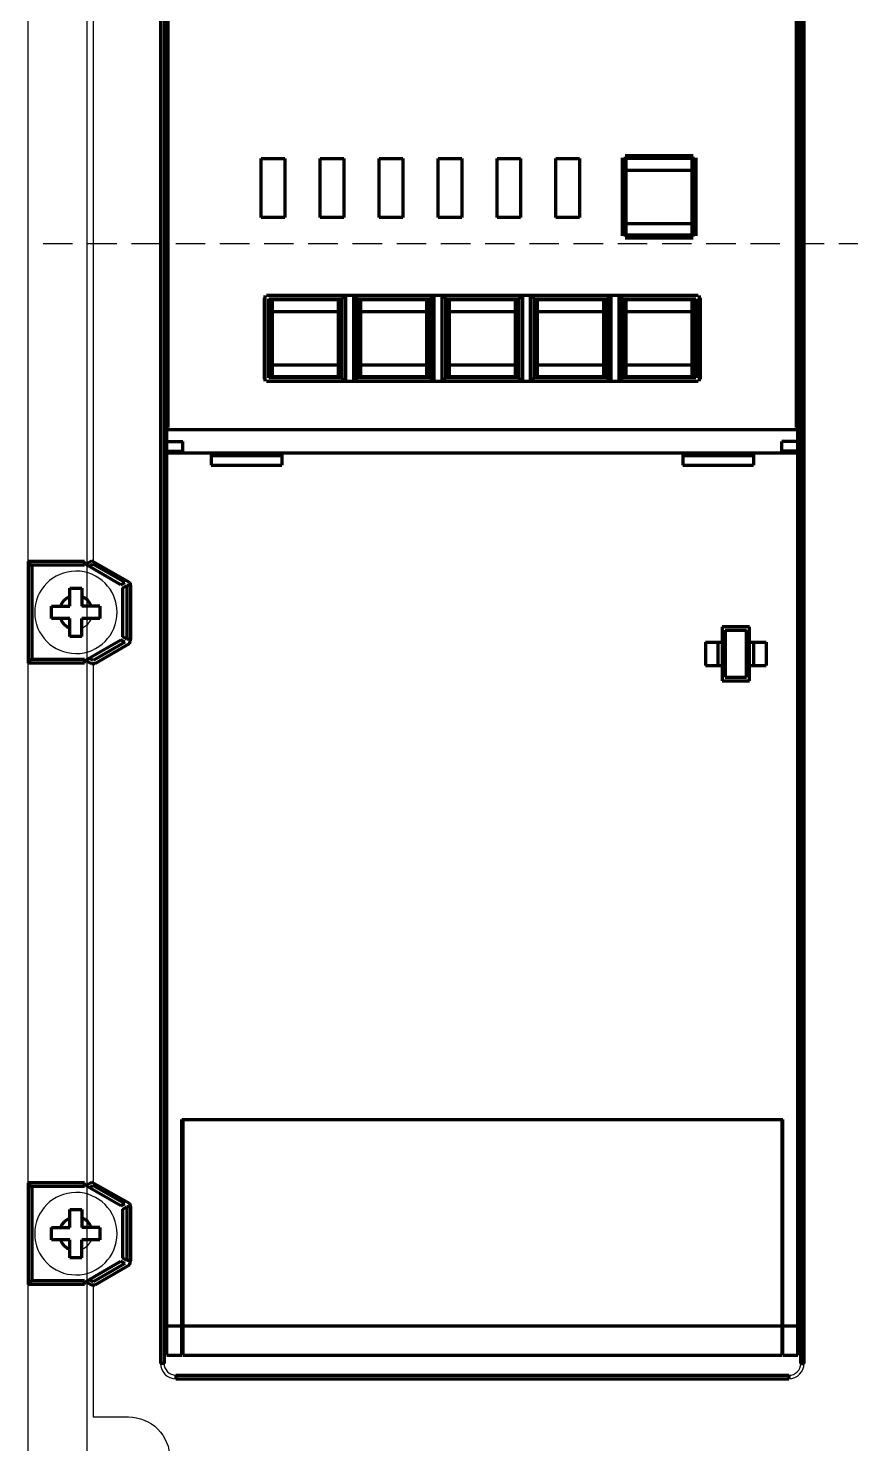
# Model space of a CAD drawing. Header units: millimetres. Extents: x 1683 to 1896, y 0 to 327.
# Drawn here: x 1684.8 to 1754.6, y 61.7 to 181.8 of the extents above; entities that cross this region are included whole.
import ezdxf

# ---------------------------------------------------------------- set-up
doc = ezdxf.new("R2010")
doc.units = ezdxf.units.MM
doc.linetypes.add('ACAD_ISO02W100', pattern=[15, 12, -3])
doc.linetypes.add('HIDDEN', pattern=[0.375, 0.25, -0.125])
doc.layers.add('8', color=140, linetype='ACAD_ISO02W100')
doc.layers.add('at_Entity', color=7, linetype='Continuous')

# ---------------------------------------------------------------- blocks, each defined once
blk = doc.blocks.new('ERYHR REH W4 TS1600AF')
blk.add_lwpolyline([(78622.01, 9497.08), (78832.01, 9497.08), (78832.01, 9170.08), (78622.01, 9170.08)], close=True)
at = {"color": 3}
blk.add_lwpolyline([(78627.01, 9428.58), (78827.01, 9428.58), (78827.01, 9229.58), (78627.01, 9229.58)], close=True, dxfattribs=at)
for points in [[(78627.51, 9404.95), (78627.51, 9306.61)], [(78627.51, 9297.96), (78627.51, 9253.91)]]:
    blk.add_lwpolyline(points)
blk.add_lwpolyline([(78627.51, 9245.26), (78627.51, 9234.08), (78630.51, 9234.08, -0.414214), (78634.01, 9230.58), (78634.01, 9223.08), (78820.01, 9223.08), (78820.01, 9230.58, -0.414214), (78823.51, 9234.08), (78826.51, 9234.08), (78826.51, 9245.26)], format="xyb")
at = {"layer": '8', "color": 3, "linetype": 'HIDDEN', "ltscale": 10}
blk.add_line((78832.01, 9333.58), (78622.01, 9333.58), dxfattribs=at)
at = {"layer": 'at_Entity', "color": 0, "lineweight": 140}
for p, q in [((78633.22, 9418.8), (78633.22, 9238.62)), ((78633.52, 9418.8), (78633.52, 9238.62)), ((78633.76, 9239.32), (78633.76, 9418.8)), ((78633.87, 9318), (78633.87, 9418.89)), ((78687.16, 9318), (78687.16, 9418.89)), ((78687.27, 9239.32), (78687.27, 9418.8)), ((78687.52, 9238.62), (78687.52, 9418.8)), ((78687.82, 9238.62), (78687.82, 9418.8)), ((78641.76, 9335.8), (78641.76, 9340.8)), ((78641.76, 9340.8), (78643.76, 9340.8)), ((78643.76, 9340.8), (78643.76, 9335.8)), ((78646.77, 9335.8), (78646.77, 9340.8)), ((78646.77, 9340.8), (78648.76, 9340.8)), ((78648.76, 9340.8), (78648.76, 9335.8)), ((78651.77, 9335.8), (78651.77, 9340.8)), ((78651.77, 9340.8), (78653.77, 9340.8)), ((78653.77, 9340.8), (78653.77, 9335.8)), ((78656.77, 9335.8), (78656.77, 9340.8)), ((78656.77, 9340.8), (78658.77, 9340.8)), ((78658.77, 9340.8), (78658.77, 9335.8)), ((78661.77, 9335.8), (78661.77, 9340.8)), ((78661.77, 9340.8), (78663.76, 9340.8)), ((78663.76, 9340.8), (78663.76, 9335.8)), ((78666.76, 9335.8), (78666.76, 9340.8)), ((78666.76, 9340.8), (78668.76, 9340.8)), ((78668.76, 9340.8), (78668.76, 9335.8)), ((78672.42, 9334.26), (78672.42, 9340.86)), ((78672.52, 9334.31), (78672.52, 9340.8)), ((78678.52, 9340.8), (78672.52, 9340.8)), ((78672.62, 9341.05), (78678.41, 9341.05)), ((78672.72, 9334.31), (78672.72, 9340.8)), ((78678.31, 9334.31), (78678.31, 9340.8)), ((78678.52, 9334.31), (78678.52, 9340.8)), ((78678.62, 9340.86), (78678.62, 9334.26)), ((78678.31, 9339.79), (78672.72, 9339.79)), ((78643.76, 9335.8), (78641.76, 9335.8)), ((78648.76, 9335.8), (78646.77, 9335.8)), ((78653.77, 9335.8), (78651.77, 9335.8)), ((78658.77, 9335.8), (78656.77, 9335.8)), ((78663.76, 9335.8), (78661.77, 9335.8)), ((78668.76, 9335.8), (78666.76, 9335.8)), ((78678.52, 9334.31), (78672.52, 9334.31)), ((78672.72, 9335.3), (78678.31, 9335.3)), ((78678.41, 9334.06), (78672.62, 9334.06)), ((78642.01, 9329), (78642.01, 9322.1)), ((78642.11, 9321.93), (78642.11, 9329.18)), ((78678.82, 9329.2), (78642.22, 9329.2)), ((78642.42, 9322.21), (78642.42, 9328.9)), ((78642.42, 9328.9), (78648.61, 9328.9)), ((78642.52, 9322.3), (78642.52, 9328.81)), ((78648.51, 9328.81), (78642.52, 9328.81)), ((78642.72, 9322.3), (78642.72, 9328.81)), ((78648.32, 9322.3), (78648.32, 9328.81)), ((78648.51, 9322.3), (78648.51, 9328.81)), ((78648.61, 9328.9), (78648.91, 9329.2)), ((78648.61, 9328.9), (78648.61, 9322.21)), ((78648.91, 9329.2), (78648.91, 9321.91)), ((78649.61, 9321.91), (78649.61, 9329.2)), ((78649.91, 9328.9), (78649.61, 9329.2)), ((78649.91, 9322.21), (78649.91, 9328.9)), ((78649.91, 9328.9), (78656.11, 9328.9)), ((78650.02, 9322.3), (78650.02, 9328.81)), ((78656.01, 9328.81), (78650.02, 9328.81)), ((78650.22, 9322.3), (78650.22, 9328.81)), ((78655.82, 9322.3), (78655.82, 9328.81)), ((78656.01, 9322.3), (78656.01, 9328.81)), ((78656.11, 9328.9), (78656.41, 9329.2)), ((78656.11, 9328.9), (78656.11, 9322.21)), ((78656.41, 9329.2), (78656.41, 9321.91)), ((78657.12, 9321.91), (78657.12, 9329.2)), ((78657.41, 9328.9), (78657.12, 9329.2)), ((78657.41, 9322.21), (78657.41, 9328.9)), ((78657.41, 9328.9), (78663.62, 9328.9)), ((78657.52, 9322.3), (78657.52, 9328.81)), ((78663.51, 9328.81), (78657.52, 9328.81)), ((78657.72, 9322.3), (78657.72, 9328.81)), ((78663.32, 9322.3), (78663.32, 9328.81)), ((78663.51, 9322.3), (78663.51, 9328.81)), ((78663.62, 9328.9), (78663.92, 9329.2)), ((78663.62, 9328.9), (78663.62, 9322.21)), ((78663.92, 9329.2), (78663.92, 9321.91)), ((78664.61, 9321.91), (78664.61, 9329.2)), ((78664.92, 9328.9), (78664.61, 9329.2)), ((78664.92, 9322.21), (78664.92, 9328.9)), ((78664.92, 9328.9), (78671.12, 9328.9)), ((78665.02, 9322.3), (78665.02, 9328.81)), ((78671.01, 9328.81), (78665.02, 9328.81)), ((78665.21, 9322.3), (78665.21, 9328.81)), ((78670.82, 9322.3), (78670.82, 9328.81)), ((78671.01, 9322.3), (78671.01, 9328.81)), ((78671.12, 9328.9), (78671.42, 9329.2)), ((78671.12, 9328.9), (78671.12, 9322.21)), ((78671.42, 9329.2), (78671.42, 9321.91)), ((78672.11, 9321.91), (78672.11, 9329.2)), ((78672.42, 9328.9), (78672.11, 9329.2)), ((78672.42, 9322.21), (78672.42, 9328.9)), ((78672.42, 9328.9), (78678.62, 9328.9)), ((78672.52, 9322.3), (78672.52, 9328.81)), ((78678.52, 9328.81), (78672.52, 9328.81)), ((78672.72, 9322.3), (78672.72, 9328.81)), ((78678.31, 9322.3), (78678.31, 9328.81)), ((78678.52, 9322.3), (78678.52, 9328.81)), ((78678.62, 9328.9), (78678.62, 9322.21)), ((78678.92, 9329.18), (78678.92, 9321.93)), ((78679.02, 9322.1), (78679.02, 9329)), ((78648.32, 9327.8), (78642.72, 9327.8)), ((78655.82, 9327.8), (78650.22, 9327.8)), ((78663.32, 9327.8), (78657.72, 9327.8)), ((78670.82, 9327.8), (78665.21, 9327.8)), ((78678.31, 9327.8), (78672.72, 9327.8)), ((78648.51, 9322.3), (78642.52, 9322.3)), ((78642.72, 9323.3), (78648.32, 9323.3)), ((78656.01, 9322.3), (78650.02, 9322.3)), ((78650.22, 9323.3), (78655.82, 9323.3)), ((78663.51, 9322.3), (78657.52, 9322.3)), ((78657.72, 9323.3), (78663.32, 9323.3)), ((78671.01, 9322.3), (78665.02, 9322.3)), ((78665.21, 9323.3), (78670.82, 9323.3)), ((78678.52, 9322.3), (78672.52, 9322.3)), ((78672.72, 9323.3), (78678.31, 9323.3)), ((78642.22, 9321.91), (78678.82, 9321.91)), ((78648.61, 9322.21), (78642.42, 9322.21)), ((78648.61, 9322.21), (78648.91, 9321.91)), ((78649.91, 9322.21), (78649.61, 9321.91)), ((78656.11, 9322.21), (78649.91, 9322.21)), ((78656.11, 9322.21), (78656.41, 9321.91)), ((78657.41, 9322.21), (78657.12, 9321.91)), ((78663.62, 9322.21), (78657.41, 9322.21)), ((78663.62, 9322.21), (78663.92, 9321.91)), ((78664.92, 9322.21), (78664.61, 9321.91)), ((78671.12, 9322.21), (78664.92, 9322.21)), ((78671.12, 9322.21), (78671.42, 9321.91)), ((78672.42, 9322.21), (78672.11, 9321.91)), ((78678.62, 9322.21), (78672.42, 9322.21)), ((78687.27, 9317.81), (78633.76, 9317.81)), ((78633.76, 9316.81), (78635.11, 9316.81)), ((78635.11, 9315.81), (78635.11, 9316.81)), ((78685.91, 9315.81), (78685.91, 9316.81)), ((78687.27, 9316.81), (78685.91, 9316.81)), ((78633.76, 9316), (78635.11, 9316)), ((78687.27, 9315.81), (78633.76, 9315.81)), ((78637.52, 9315.81), (78637.52, 9314.8)), ((78643.51, 9315.6), (78637.52, 9315.6)), ((78643.51, 9315.81), (78643.51, 9314.8)), ((78677.52, 9315.81), (78677.52, 9314.8)), ((78683.51, 9315.6), (78677.52, 9315.6)), ((78683.51, 9315.81), (78683.51, 9314.8)), ((78687.27, 9316), (78685.91, 9316)), ((78637.52, 9314.8), (78643.51, 9314.8)), ((78677.52, 9314.8), (78683.51, 9314.8)), ((78626.86, 9306.39), (78627.38, 9306.68)), ((78630.6, 9304.86), (78627.38, 9306.68)), ((78622.01, 9306.62), (78622.01, 9298.02)), ((78622.01, 9306.62), (78622.01, 9306.59)), ((78622.01, 9306.59), (78622.02, 9306.56)), ((78622.02, 9306.56), (78622.02, 9306.53)), ((78622.02, 9306.53), (78622.04, 9306.5)), ((78626.77, 9306.62), (78622.04, 9306.62)), ((78622.04, 9306.58), (78622.04, 9306.62)), ((78622.04, 9306.55), (78622.04, 9306.58)), ((78622.05, 9306.52), (78622.04, 9306.55)), ((78622.04, 9306.5), (78622.05, 9306.48)), ((78622.07, 9306.5), (78622.05, 9306.52)), ((78622.05, 9306.48), (78622.06, 9306.45)), ((78622.06, 9306.45), (78622.08, 9306.43)), ((78622.08, 9306.46), (78622.07, 9306.5)), ((78622.1, 9306.44), (78622.08, 9306.46)), ((78622.08, 9306.43), (78622.1, 9306.41)), ((78622.12, 9306.41), (78622.1, 9306.44)), ((78622.1, 9306.41), (78622.12, 9306.39)), ((78622.14, 9306.39), (78622.12, 9306.41)), ((78622.12, 9306.39), (78622.15, 9306.38)), ((78622.17, 9306.38), (78622.14, 9306.39)), ((78622.15, 9306.38), (78622.17, 9306.36)), ((78622.19, 9306.36), (78622.17, 9306.38)), ((78622.17, 9306.36), (78622.2, 9306.35)), ((78622.21, 9306.35), (78622.19, 9306.36)), ((78622.2, 9306.35), (78622.22, 9306.34)), ((78622.24, 9306.33), (78622.21, 9306.35)), ((78622.22, 9306.34), (78622.26, 9306.33)), ((78622.26, 9306.33), (78622.24, 9306.33)), ((78622.26, 9306.33), (78622.28, 9306.32)), ((78622.28, 9306.32), (78622.26, 9306.33)), ((78622.28, 9306.32), (78622.32, 9306.32)), ((78622.31, 9306.32), (78622.28, 9306.32)), ((78622.34, 9306.32), (78622.31, 9306.32)), ((78622.32, 9306.32), (78622.32, 9298.31)), ((78626.77, 9306.32), (78622.34, 9306.32)), ((78626.77, 9306.32), (78626.77, 9306.62)), ((78629.87, 9304.66), (78626.86, 9306.39)), ((78627.16, 9306.22), (78627.48, 9306.4)), ((78630.21, 9304.86), (78627.48, 9306.4)), ((78625.53, 9302.84), (78625.53, 9304.37)), ((78625.53, 9304.37), (78626.56, 9304.37)), ((78626.56, 9304.37), (78626.56, 9302.84)), ((78629.87, 9304.66), (78630.21, 9304.86)), ((78630.02, 9304.4), (78630.36, 9304.6)), ((78630.02, 9300.24), (78630.02, 9304.4)), ((78630.36, 9304.6), (78630.36, 9300.04)), ((78630.67, 9304.6), (78630.36, 9304.6)), ((78630.6, 9304.86), (78630.6, 9304.86)), ((78630.6, 9304.86), (78630.62, 9304.83)), ((78630.62, 9304.83), (78630.63, 9304.81)), ((78630.63, 9304.81), (78630.64, 9304.78)), ((78630.64, 9304.78), (78630.65, 9304.75)), ((78630.65, 9304.75), (78630.65, 9304.73)), ((78630.65, 9304.73), (78630.66, 9304.7)), ((78630.66, 9304.7), (78630.66, 9304.66)), ((78630.66, 9304.66), (78630.67, 9304.63)), ((78630.67, 9304.63), (78630.67, 9304.6)), ((78630.67, 9304.6), (78630.67, 9300.04)), ((78624.85, 9303.09), (78624.72, 9302.84)), ((78625.01, 9303.31), (78624.85, 9303.09)), ((78625.27, 9303.51), (78625.01, 9303.31)), ((78625.53, 9303.65), (78625.27, 9303.51)), ((78626.82, 9303.52), (78626.56, 9303.65)), ((78627.03, 9303.36), (78626.82, 9303.52)), ((78627.23, 9303.1), (78627.03, 9303.36)), ((78627.36, 9302.84), (78627.23, 9303.1)), ((78623.99, 9301.8), (78623.99, 9302.84)), ((78623.99, 9302.84), (78625.53, 9302.84)), ((78628.09, 9302.84), (78626.56, 9302.84)), ((78628.09, 9302.84), (78628.09, 9301.8)), ((78625.53, 9301.8), (78623.99, 9301.8)), ((78624.72, 9301.8), (78624.86, 9301.54)), ((78624.86, 9301.54), (78625.06, 9301.28)), ((78625.06, 9301.28), (78625.27, 9301.12)), ((78625.27, 9301.12), (78625.53, 9300.99)), ((78625.53, 9300.27), (78625.53, 9301.8)), ((78626.56, 9300.27), (78626.56, 9301.8)), ((78628.09, 9301.8), (78626.56, 9301.8)), ((78680.87, 9301.1), (78680.87, 9296.5)), ((78683.17, 9301.1), (78680.87, 9301.1)), ((78681.12, 9300.8), (78681.12, 9296.81)), ((78681.12, 9300.8), (78682.92, 9300.8)), ((78682.92, 9296.81), (78682.92, 9300.8)), ((78683.17, 9296.5), (78683.17, 9301.1)), ((78626.56, 9300.27), (78625.53, 9300.27)), ((78626.87, 9298.25), (78629.87, 9299.98)), ((78630.21, 9299.79), (78627.51, 9298.22)), ((78630.56, 9299.64), (78627.66, 9297.96)), ((78630.21, 9299.79), (78629.87, 9299.98)), ((78630.36, 9300.04), (78630.02, 9300.24)), ((78630.67, 9300.04), (78630.36, 9300.04)), ((78630.63, 9299.84), (78630.56, 9299.64)), ((78630.6, 9299.77), (78630.59, 9299.76)), ((78630.59, 9299.76), (78630.59, 9299.75)), ((78630.59, 9299.75), (78630.59, 9299.74)), ((78630.61, 9299.8), (78630.6, 9299.78)), ((78630.6, 9299.78), (78630.6, 9299.77)), ((78630.62, 9299.82), (78630.61, 9299.8)), ((78630.64, 9299.87), (78630.63, 9299.84)), ((78630.65, 9299.91), (78630.64, 9299.89)), ((78630.64, 9299.89), (78630.64, 9299.87)), ((78630.66, 9299.95), (78630.65, 9299.93)), ((78630.65, 9299.93), (78630.65, 9299.91)), ((78630.67, 9300.02), (78630.66, 9300)), ((78630.66, 9300), (78630.66, 9299.97)), ((78630.66, 9299.97), (78630.66, 9299.95)), ((78630.67, 9300.04), (78630.67, 9300.02)), ((78679.45, 9299.8), (78679.45, 9297.81)), ((78679.45, 9299.8), (78680.87, 9299.8)), ((78680.49, 9299.8), (78680.49, 9297.81)), ((78683.17, 9299.8), (78684.58, 9299.8)), ((78683.54, 9297.81), (78683.54, 9299.8)), ((78684.58, 9299.8), (78684.58, 9297.81)), ((78622.12, 9298.25), (78622.1, 9298.23)), ((78622.14, 9298.26), (78622.12, 9298.25)), ((78622.14, 9298.25), (78622.12, 9298.22)), ((78622.17, 9298.28), (78622.14, 9298.26)), ((78622.17, 9298.26), (78622.14, 9298.25)), ((78622.2, 9298.29), (78622.17, 9298.28)), ((78622.19, 9298.27), (78622.17, 9298.26)), ((78622.21, 9298.29), (78622.19, 9298.27)), ((78622.22, 9298.3), (78622.2, 9298.29)), ((78622.24, 9298.3), (78622.21, 9298.29)), ((78622.25, 9298.31), (78622.22, 9298.3)), ((78622.26, 9298.31), (78622.24, 9298.3)), ((78622.28, 9298.31), (78622.25, 9298.31)), ((78622.28, 9298.31), (78622.26, 9298.31)), ((78622.32, 9298.31), (78622.28, 9298.31)), ((78622.31, 9298.31), (78622.28, 9298.31)), ((78622.34, 9298.31), (78622.31, 9298.31)), ((78626.77, 9298.31), (78622.34, 9298.31)), ((78626.77, 9298.02), (78626.77, 9298.31)), ((78627.36, 9297.96), (78626.87, 9298.25)), ((78627.51, 9298.22), (78627.16, 9298.42)), ((78622.02, 9298.07), (78622.01, 9298.05)), ((78622.01, 9298.05), (78622.01, 9298.02)), ((78622.04, 9298.13), (78622.02, 9298.1)), ((78622.02, 9298.1), (78622.02, 9298.07)), ((78622.05, 9298.15), (78622.04, 9298.13)), ((78622.05, 9298.12), (78622.04, 9298.08)), ((78622.04, 9298.08), (78622.04, 9298.05)), ((78622.04, 9298.05), (78622.04, 9298.02)), ((78626.77, 9298.02), (78622.04, 9298.02)), ((78622.06, 9298.18), (78622.05, 9298.15)), ((78622.07, 9298.15), (78622.05, 9298.12)), ((78622.08, 9298.21), (78622.06, 9298.18)), ((78622.08, 9298.18), (78622.07, 9298.15)), ((78622.1, 9298.23), (78622.08, 9298.21)), ((78622.1, 9298.2), (78622.08, 9298.18)), ((78622.12, 9298.22), (78622.1, 9298.2)), ((78627.66, 9297.96), (78627.36, 9297.96)), ((78679.45, 9297.81), (78680.87, 9297.81)), ((78683.17, 9297.81), (78684.58, 9297.81)), ((78680.87, 9296.5), (78683.17, 9296.5)), ((78681.12, 9296.81), (78682.92, 9296.81)), ((78635.02, 9239.32), (78635.02, 9259.31)), ((78635.02, 9259.31), (78686.01, 9259.31)), ((78635.11, 9259.31), (78635.11, 9239.32)), ((78685.91, 9259.31), (78685.91, 9239.32)), ((78686.01, 9239.32), (78686.01, 9259.31)), ((78622.01, 9253.93), (78622.01, 9245.32)), ((78622.01, 9253.93), (78622.01, 9253.9)), ((78622.01, 9253.9), (78622.02, 9253.86)), ((78622.02, 9253.86), (78622.02, 9253.83)), ((78622.02, 9253.83), (78622.04, 9253.81)), ((78626.77, 9253.93), (78622.04, 9253.93)), ((78622.04, 9253.89), (78622.04, 9253.93)), ((78622.04, 9253.86), (78622.04, 9253.89)), ((78622.05, 9253.82), (78622.04, 9253.86)), ((78626.77, 9253.62), (78626.77, 9253.93)), ((78626.86, 9253.7), (78627.38, 9253.99)), ((78630.6, 9252.17), (78627.38, 9253.99)), ((78622.04, 9253.81), (78622.05, 9253.78)), ((78622.07, 9253.8), (78622.05, 9253.82)), ((78622.05, 9253.78), (78622.06, 9253.76)), ((78622.06, 9253.76), (78622.08, 9253.74)), ((78622.08, 9253.77), (78622.07, 9253.8)), ((78622.1, 9253.74), (78622.08, 9253.77)), ((78622.08, 9253.74), (78622.1, 9253.72)), ((78622.12, 9253.72), (78622.1, 9253.74)), ((78622.1, 9253.72), (78622.12, 9253.7)), ((78622.14, 9253.7), (78622.12, 9253.72)), ((78622.12, 9253.7), (78622.15, 9253.68)), ((78622.17, 9253.68), (78622.14, 9253.7)), ((78622.15, 9253.68), (78622.17, 9253.67)), ((78622.19, 9253.67), (78622.17, 9253.68)), ((78622.17, 9253.67), (78622.2, 9253.65)), ((78622.21, 9253.65), (78622.19, 9253.67)), ((78622.2, 9253.65), (78622.22, 9253.64)), ((78622.24, 9253.64), (78622.21, 9253.65)), ((78622.22, 9253.64), (78622.26, 9253.63)), ((78622.26, 9253.63), (78622.24, 9253.64)), ((78622.26, 9253.63), (78622.28, 9253.63)), ((78622.28, 9253.63), (78622.26, 9253.63)), ((78622.28, 9253.63), (78622.32, 9253.62)), ((78622.31, 9253.62), (78622.28, 9253.63)), ((78622.34, 9253.62), (78622.31, 9253.62)), ((78622.32, 9253.62), (78622.32, 9245.62)), ((78626.77, 9253.62), (78622.34, 9253.62)), ((78629.87, 9251.97), (78626.86, 9253.7)), ((78627.16, 9253.52), (78627.48, 9253.7)), ((78630.21, 9252.16), (78627.48, 9253.7)), ((78625.53, 9250.14), (78625.53, 9251.67)), ((78625.53, 9251.67), (78626.56, 9251.67)), ((78626.56, 9251.67), (78626.56, 9250.14)), ((78629.87, 9251.97), (78630.21, 9252.16)), ((78630.02, 9251.7), (78630.36, 9251.9)), ((78630.02, 9247.55), (78630.02, 9251.7)), ((78630.36, 9251.9), (78630.36, 9247.35)), ((78630.67, 9251.9), (78630.36, 9251.9)), ((78630.6, 9252.17), (78630.6, 9252.17)), ((78630.6, 9252.17), (78630.62, 9252.14)), ((78630.62, 9252.14), (78630.63, 9252.11)), ((78630.63, 9252.11), (78630.64, 9252.08)), ((78630.64, 9252.08), (78630.65, 9252.06)), ((78630.65, 9252.06), (78630.65, 9252.03)), ((78630.65, 9252.03), (78630.66, 9252)), ((78630.66, 9252), (78630.66, 9251.96)), ((78630.66, 9251.96), (78630.67, 9251.93)), ((78630.67, 9251.93), (78630.67, 9251.9)), ((78630.67, 9251.9), (78630.67, 9247.35)), ((78687.41, 9251.52), (78687.41, 9240.1)), ((78624.85, 9250.4), (78624.72, 9250.14)), ((78625.01, 9250.61), (78624.85, 9250.4)), ((78625.27, 9250.81), (78625.01, 9250.61)), ((78625.53, 9250.95), (78625.27, 9250.81)), ((78626.82, 9250.82), (78626.56, 9250.95)), ((78627.03, 9250.66), (78626.82, 9250.82)), ((78627.23, 9250.4), (78627.03, 9250.66)), ((78627.36, 9250.14), (78627.23, 9250.4)), ((78623.99, 9249.11), (78623.99, 9250.14)), ((78623.99, 9250.14), (78625.53, 9250.14)), ((78625.53, 9249.11), (78623.99, 9249.11)), ((78624.72, 9249.11), (78624.86, 9248.85)), ((78625.53, 9247.58), (78625.53, 9249.11)), ((78628.09, 9250.14), (78626.56, 9250.14)), ((78626.56, 9247.58), (78626.56, 9249.11)), ((78628.09, 9249.11), (78626.56, 9249.11)), ((78628.09, 9250.14), (78628.09, 9249.11)), ((78624.86, 9248.85), (78625.06, 9248.59)), ((78625.06, 9248.59), (78625.27, 9248.43)), ((78625.27, 9248.43), (78625.53, 9248.3)), ((78626.56, 9247.58), (78625.53, 9247.58)), ((78626.87, 9245.55), (78629.87, 9247.28)), ((78630.21, 9247.09), (78627.51, 9245.53)), ((78630.56, 9246.94), (78627.66, 9245.26)), ((78630.21, 9247.09), (78629.87, 9247.28)), ((78630.36, 9247.35), (78630.02, 9247.55)), ((78630.67, 9247.35), (78630.36, 9247.35)), ((78630.63, 9247.15), (78630.56, 9246.94)), ((78630.6, 9247.07), (78630.59, 9247.06)), ((78630.59, 9247.06), (78630.59, 9247.06)), ((78630.59, 9247.06), (78630.59, 9247.05)), ((78630.61, 9247.1), (78630.6, 9247.08)), ((78630.6, 9247.08), (78630.6, 9247.07)), ((78630.62, 9247.12), (78630.61, 9247.1)), ((78630.64, 9247.17), (78630.63, 9247.15)), ((78630.65, 9247.22), (78630.64, 9247.19)), ((78630.64, 9247.19), (78630.64, 9247.17)), ((78630.66, 9247.25), (78630.65, 9247.24)), ((78630.65, 9247.24), (78630.65, 9247.22)), ((78630.67, 9247.33), (78630.66, 9247.3)), ((78630.66, 9247.3), (78630.66, 9247.28)), ((78630.66, 9247.28), (78630.66, 9247.25)), ((78630.67, 9247.35), (78630.67, 9247.33)), ((78622.04, 9245.43), (78622.02, 9245.41)), ((78622.05, 9245.46), (78622.04, 9245.43)), ((78622.06, 9245.48), (78622.05, 9245.46)), ((78622.07, 9245.46), (78622.05, 9245.42)), ((78622.08, 9245.51), (78622.06, 9245.48)), ((78622.08, 9245.48), (78622.07, 9245.46)), ((78622.1, 9245.54), (78622.08, 9245.51)), ((78622.1, 9245.5), (78622.08, 9245.48)), ((78622.12, 9245.55), (78622.1, 9245.54)), ((78622.12, 9245.53), (78622.1, 9245.5)), ((78622.14, 9245.57), (78622.12, 9245.55)), ((78622.14, 9245.55), (78622.12, 9245.53)), ((78622.17, 9245.58), (78622.14, 9245.57)), ((78622.17, 9245.56), (78622.14, 9245.55)), ((78622.2, 9245.6), (78622.17, 9245.58)), ((78622.19, 9245.58), (78622.17, 9245.56)), ((78622.21, 9245.59), (78622.19, 9245.58)), ((78622.22, 9245.61), (78622.2, 9245.6)), ((78622.24, 9245.6), (78622.21, 9245.59)), ((78622.25, 9245.61), (78622.22, 9245.61)), ((78622.26, 9245.61), (78622.24, 9245.6)), ((78622.28, 9245.62), (78622.25, 9245.61)), ((78622.28, 9245.62), (78622.26, 9245.61)), ((78622.32, 9245.62), (78622.28, 9245.62)), ((78622.31, 9245.62), (78622.28, 9245.62)), ((78622.34, 9245.62), (78622.31, 9245.62)), ((78626.77, 9245.62), (78622.34, 9245.62)), ((78626.77, 9245.32), (78626.77, 9245.62)), ((78627.36, 9245.26), (78626.87, 9245.55)), ((78627.51, 9245.53), (78627.16, 9245.72)), ((78622.02, 9245.38), (78622.01, 9245.35)), ((78622.01, 9245.35), (78622.01, 9245.32)), ((78622.02, 9245.41), (78622.02, 9245.38)), ((78622.05, 9245.42), (78622.04, 9245.39)), ((78622.04, 9245.39), (78622.04, 9245.35)), ((78622.04, 9245.35), (78622.04, 9245.32)), ((78626.77, 9245.32), (78622.04, 9245.32)), ((78627.66, 9245.26), (78627.36, 9245.26)), ((78633.76, 9241.8), (78635.02, 9241.8)), ((78635.11, 9241.8), (78685.91, 9241.8)), ((78686.01, 9241.8), (78687.27, 9241.8)), ((78633.52, 9238.62), (78633.22, 9238.62)), ((78633.76, 9239.32), (78635.02, 9239.32)), ((78635.11, 9239.32), (78685.91, 9239.32)), ((78686.01, 9239.32), (78687.27, 9239.32)), ((78687.52, 9238.62), (78687.82, 9238.62)), ((78634.52, 9237.61), (78634.52, 9237.31)), ((78634.52, 9237.61), (78686.51, 9237.61)), ((78634.52, 9237.31), (78686.51, 9237.31)), ((78686.51, 9237.61), (78686.51, 9237.31))]:
    blk.add_line(p, q, dxfattribs=at)
at = {"layer": 'at_Entity', "color": 0}
for centre, radius, start, end in [((78626.04, 9302.32), 3.49, 90, 180), ((78626.04, 9302.32), 3.5, 360, 90), ((78626.04, 9302.32), 3.49, 180, 270), ((78626.04, 9302.32), 3.5, 270, 0), ((78626.02, 9302.39), 1.48, 291.3369, 336.5869), ((78626.04, 9249.62), 3.49, 90, 180), ((78626.04, 9249.62), 3.5, 360, 90), ((78626.04, 9249.62), 3.49, 180, 270), ((78626.04, 9249.62), 3.5, 270, 0), ((78626.02, 9249.69), 1.48, 291.3369, 336.5869), ((78634.52, 9238.62), 1.3, 180, 270), ((78634.52, 9238.62), 1, 180, 270), ((78686.51, 9238.62), 1.01, 270, 0), ((78686.51, 9238.62), 1.3, 270, 0)]:
    blk.add_arc(centre, radius, start, end, dxfattribs=at)

msp = doc.modelspace()

# ---------------------------------------------------------------- block references
msp.add_blockref('ERYHR REH W4 TS1600AF', (-76937.16, -9170.08))

doc.saveas('drawing.dxf')
